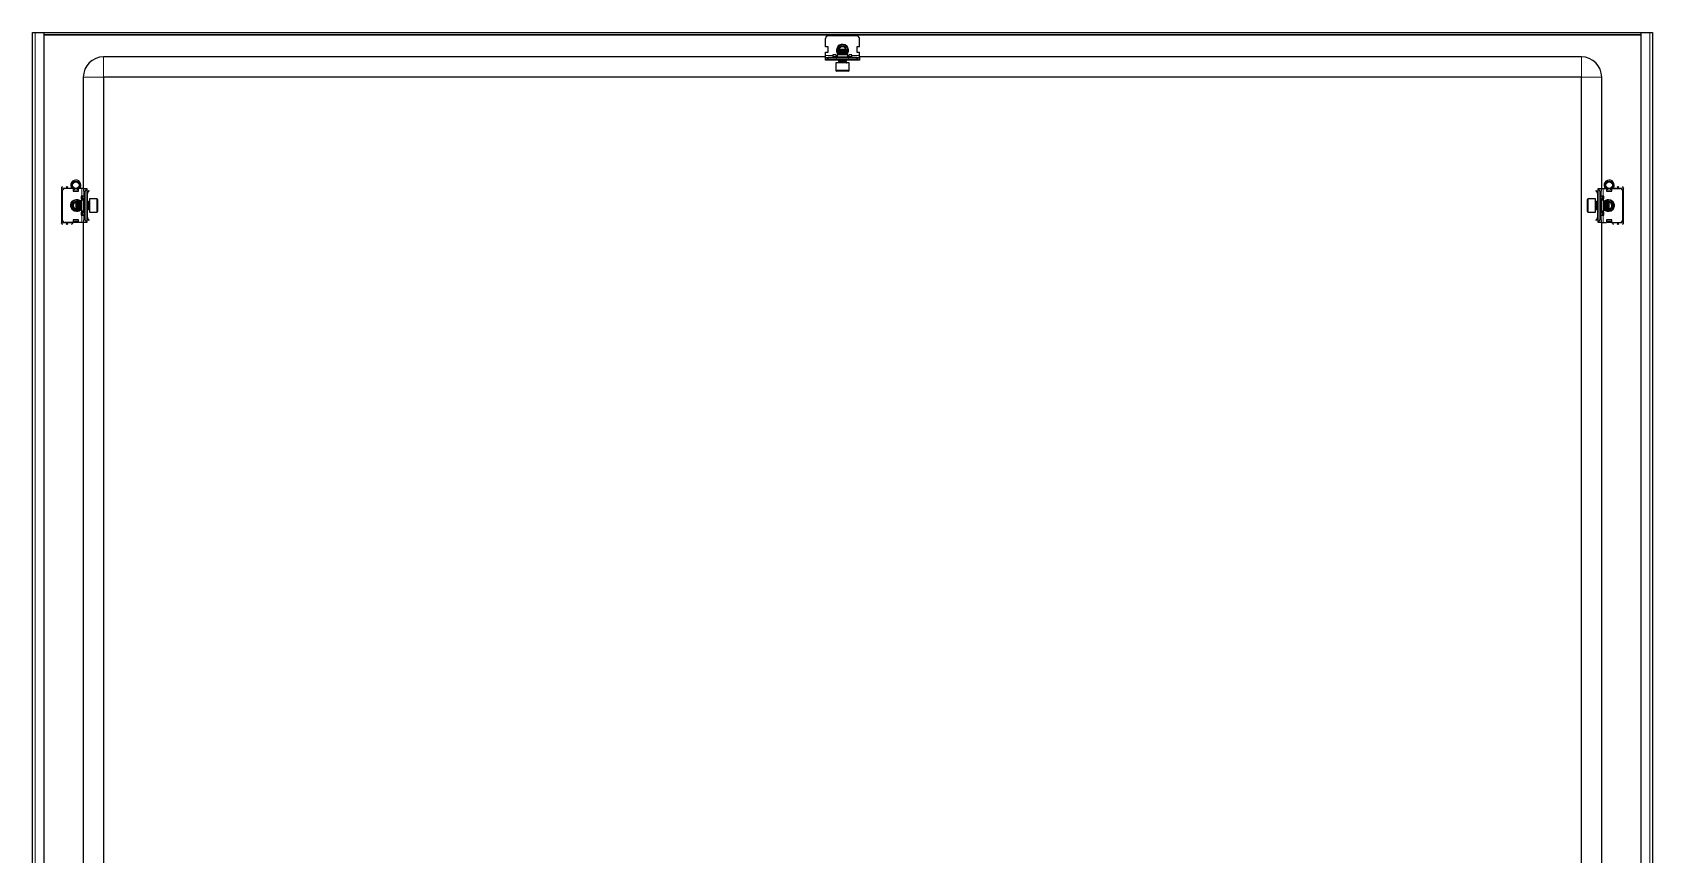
# Model space of a CAD drawing. Header units: millimetres. Extents: x -627 to 2358, y -815 to 591.
# Drawn here: x 1164 to 2358, y -209 to 396 of the extents above; entities that cross this region are included whole.
import ezdxf

# ---------------------------------------------------------------- set-up
doc = ezdxf.new("R2010")
doc.units = ezdxf.units.MM
doc.linetypes.add('SLD-Сплошная', pattern=[0])

msp = doc.modelspace()

# ---------------------------------------------------------------- linework, layer by layer
at = {"color": 7, "linetype": 'SLD-Сплошная', "lineweight": 25}
for p, q in [((1164.04, 396.25), (1166.14, 396.25)), ((1164.04, -558.75), (1164.04, 396.25)), ((1166.14, 396.25), (1172.54, 396.25)), ((1172.54, 396.25), (1172.54, -558.75)), ((1172.54, 396.25), (2349.54, 396.25)), ((1172.54, 394.75), (2349.54, 394.75)), ((2349.54, 396.25), (2355.94, 396.25)), ((2349.54, -558.75), (2349.54, 396.25)), ((2355.94, 396.25), (2358.04, 396.25)), ((2358.04, 396.25), (2358.04, -558.75)), ((1748.54, 385.75), (1748.54, 391.75)), ((1750.54, 385.75), (1748.54, 385.75)), ((1771.54, 393.75), (1750.54, 393.75)), ((1750.54, 381.75), (1750.54, 385.75)), ((1758.6, 383.75), (1758.04, 383.2)), ((1758.04, 383.2), (1758.04, 383.14)), ((1764.04, 383.2), (1758.04, 383.2)), ((1758.04, 383.14), (1758.6, 382.75)), ((1759.9, 383.14), (1758.04, 383.14)), ((1758.6, 382.75), (1758.04, 382.36)), ((1758.04, 382.36), (1758.04, 382.14)), ((1759.9, 382.36), (1758.04, 382.36)), ((1758.04, 382.14), (1758.6, 381.75)), ((1759.9, 382.14), (1758.04, 382.14)), ((1758.48, 384.27), (1758.29, 383.44)), ((1758.3, 382.96), (1758.37, 382.59)), ((1763.49, 383.75), (1758.6, 383.75)), ((1760.11, 382.75), (1758.6, 382.75)), ((1764.04, 383.14), (1759.9, 383.14)), ((1764.04, 382.36), (1759.9, 382.36)), ((1764.04, 382.14), (1759.9, 382.14)), ((1763.49, 382.75), (1760.11, 382.75)), ((1764.04, 383.2), (1763.49, 383.75)), ((1763.49, 382.75), (1764.04, 383.14)), ((1764.04, 382.36), (1763.49, 382.75)), ((1763.49, 381.75), (1764.04, 382.14)), ((1764.04, 383.14), (1764.04, 383.2)), ((1764.04, 382.14), (1764.04, 382.36)), ((1773.54, 385.75), (1771.54, 385.75)), ((1771.54, 385.75), (1771.54, 381.75)), ((1773.54, 385.75), (1773.54, 391.75)), ((1748.54, 378.25), (1216.54, 378.25)), ((1748.54, 379.25), (1748.54, 381.75)), ((1748.54, 381.75), (1750.54, 381.75)), ((1748.54, 377.75), (1748.54, 379.25)), ((1748.54, 375.75), (1748.54, 377.75)), ((1748.54, 377.75), (1750.54, 377.75)), ((1748.81, 375.75), (1748.54, 375.75)), ((1773.28, 375.75), (1748.81, 375.75)), ((1771.54, 377.75), (1750.54, 377.75)), ((1750.54, 376.75), (1771.54, 376.75)), ((1756.04, 379.75), (1754.04, 379.75)), ((1754.04, 379.75), (1754.04, 379.25)), ((1754.04, 379.25), (1754.04, 377.75)), ((1756.91, 378.25), (1754.04, 378.25)), ((1757.01, 378.07), (1756.04, 379.75)), ((1756.04, 373.75), (1756.04, 368.35)), ((1766.04, 373.75), (1756.04, 373.75)), ((1757.04, 379.75), (1757.04, 378.25)), ((1765.04, 379.75), (1757.04, 379.75)), ((1758.6, 381.75), (1758.04, 381.36)), ((1758.04, 381.36), (1758.04, 381.14)), ((1759.9, 381.36), (1758.04, 381.36)), ((1758.04, 381.14), (1758.6, 380.75)), ((1759.9, 381.14), (1758.04, 381.14)), ((1758.6, 380.75), (1758.04, 380.36)), ((1758.04, 380.36), (1758.04, 380.14)), ((1759.9, 380.36), (1758.04, 380.36)), ((1758.04, 380.14), (1758.6, 379.75)), ((1759.9, 380.14), (1758.04, 380.14)), ((1758.6, 375.75), (1758.04, 375.36)), ((1758.04, 375.36), (1758.04, 375.14)), ((1759.9, 375.36), (1758.04, 375.36)), ((1758.04, 375.14), (1758.6, 374.75)), ((1759.9, 375.14), (1758.04, 375.14)), ((1758.6, 374.75), (1758.04, 374.36)), ((1758.04, 374.36), (1758.04, 374)), ((1759.9, 374.36), (1758.04, 374.36)), ((1758.49, 381.67), (1758.35, 381.92)), ((1760.11, 381.75), (1758.6, 381.75)), ((1760.11, 380.75), (1758.6, 380.75)), ((1760.11, 374.75), (1758.6, 374.75)), ((1764.04, 381.36), (1759.9, 381.36)), ((1764.04, 381.14), (1759.9, 381.14)), ((1764.04, 380.36), (1759.9, 380.36)), ((1764.04, 380.14), (1759.9, 380.14)), ((1764.04, 375.36), (1759.9, 375.36)), ((1764.04, 375.14), (1759.9, 375.14)), ((1764.04, 374.36), (1759.9, 374.36)), ((1763.49, 381.75), (1760.11, 381.75)), ((1763.49, 380.75), (1760.11, 380.75)), ((1763.49, 374.75), (1760.11, 374.75)), ((1764.04, 381.36), (1763.49, 381.75)), ((1763.49, 380.75), (1764.04, 381.14)), ((1764.04, 380.36), (1763.49, 380.75)), ((1763.49, 379.75), (1764.04, 380.14)), ((1764.04, 375.36), (1763.49, 375.75)), ((1763.49, 374.75), (1764.04, 375.14)), ((1764.04, 374.36), (1763.49, 374.75)), ((1763.73, 381.92), (1763.6, 381.67)), ((1764.04, 381.14), (1764.04, 381.36)), ((1764.04, 380.14), (1764.04, 380.36)), ((1764.04, 375.14), (1764.04, 375.36)), ((1764.04, 374), (1764.04, 374.36)), ((1765.04, 378.25), (1765.04, 379.75)), ((1766.04, 379.75), (1765.08, 378.07)), ((1768.04, 378.25), (1765.18, 378.25)), ((1768.04, 379.75), (1766.04, 379.75)), ((1766.04, 368.35), (1766.04, 373.75)), ((1768.04, 379.25), (1768.04, 379.75)), ((1768.04, 377.75), (1768.04, 379.25)), ((1771.54, 381.75), (1773.54, 381.75)), ((1771.54, 377.75), (1773.54, 377.75)), ((1773.54, 375.75), (1773.28, 375.75)), ((1773.54, 379.25), (1773.54, 381.75)), ((1773.54, 377.75), (1773.54, 379.25)), ((2305.54, 378.25), (1773.54, 378.25)), ((1773.54, 377.75), (1773.54, 375.75)), ((1201.54, 363.25), (1201.54, 281.25)), ((1216.54, 363.25), (1216.54, -525.75)), ((2305.54, 363.25), (1216.54, 363.25)), ((1765.44, 367.75), (1756.64, 367.75)), ((2305.54, -525.75), (2305.54, 363.25)), ((2320.54, 281.25), (2320.54, 363.25)), ((1185.54, 281.5), (1185.54, 256)), ((1186.04, 279.25), (1186.04, 258.25)), ((1194.04, 281.25), (1188.04, 281.25)), ((1194.04, 281.25), (1194.04, 279.25)), ((1194.24, 280.46), (1194.04, 280.58)), ((1194.04, 279.25), (1198.04, 279.25)), ((1194.24, 279.25), (1194.24, 280.46)), ((1194.29, 280.87), (1194.63, 281.11)), ((1194.79, 280.87), (1194.29, 280.52)), ((1194.29, 280.52), (1194.29, 280.87)), ((1194.29, 279.6), (1194.29, 280.52)), ((1194.29, 279.25), (1194.29, 279.6)), ((1194.79, 281.02), (1194.79, 280.87)), ((1194.79, 280.87), (1195.2, 280.87)), ((1196.89, 280.87), (1197.29, 280.87)), ((1197.29, 280.87), (1197.29, 281.02)), ((1197.79, 280.52), (1197.29, 280.87)), ((1197.46, 281.11), (1197.79, 280.87)), ((1197.79, 280.87), (1197.79, 280.52)), ((1198.04, 280.58), (1197.79, 280.43)), ((1197.79, 280.52), (1197.79, 279.6)), ((1197.79, 279.6), (1197.79, 279.25)), ((1198.04, 279.25), (1198.04, 281.25)), ((1200.54, 281.25), (1198.04, 281.25)), ((1200.04, 275.75), (1200.04, 273.75)), ((1200.54, 275.75), (1200.04, 275.75)), ((1202.04, 281.25), (1200.54, 281.25)), ((1202.04, 275.75), (1200.54, 275.75)), ((1202.04, 281.25), (1204.04, 281.25)), ((1202.04, 279.25), (1202.04, 281.25)), ((1202.04, 279.25), (1202.04, 258.25)), ((1203.04, 258.25), (1203.04, 279.25)), ((1204.04, 281.25), (1204.04, 280.98)), ((1204.04, 280.98), (1204.04, 256.52)), ((1204.04, 280.16), (1204.25, 279.96)), ((1204.54, 277.5), (1204.04, 277.5)), ((1204.54, 279.25), (1204.54, 278.79)), ((1204.54, 274), (1204.54, 277.5)), ((1204.63, 278.91), (1205.61, 279.89)), ((1204.98, 278.56), (1204.63, 278.91)), ((1204.98, 278.56), (1205.96, 279.54)), ((1205.61, 279.89), (1205.96, 279.54)), ((2316.48, 279.89), (2316.13, 279.54)), ((2317.11, 278.56), (2316.13, 279.54)), ((2317.46, 278.91), (2316.48, 279.89)), ((2317.11, 278.56), (2317.46, 278.91)), ((2317.54, 279.25), (2317.54, 278.86)), ((2317.54, 277.5), (2318.04, 277.5)), ((2317.54, 277.5), (2317.54, 274)), ((2317.84, 279.96), (2318.04, 280.16)), ((2318.04, 281.25), (2320.04, 281.25)), ((2318.04, 280.98), (2318.04, 281.25)), ((2318.04, 256.52), (2318.04, 280.98)), ((2319.04, 279.25), (2319.04, 258.25)), ((2320.04, 281.25), (2320.04, 279.25)), ((2320.04, 281.25), (2321.54, 281.25)), ((2320.04, 258.25), (2320.04, 279.25)), ((2321.54, 275.75), (2320.04, 275.75)), ((2321.54, 281.25), (2324.04, 281.25)), ((2322.04, 275.75), (2321.54, 275.75)), ((2322.04, 273.75), (2322.04, 275.75)), ((2324.04, 281.25), (2324.04, 279.25)), ((2324.29, 280.43), (2324.04, 280.58)), ((2324.04, 279.25), (2328.04, 279.25)), ((2324.29, 280.87), (2324.63, 281.11)), ((2324.79, 280.87), (2324.29, 280.52)), ((2324.29, 280.52), (2324.29, 280.87)), ((2324.29, 279.6), (2324.29, 280.52)), ((2324.29, 279.25), (2324.29, 279.6)), ((2324.79, 281.02), (2324.79, 280.87)), ((2324.79, 280.87), (2325.2, 280.87)), ((2326.89, 280.87), (2327.29, 280.87)), ((2327.29, 280.87), (2327.29, 281.02)), ((2327.79, 280.52), (2327.29, 280.87)), ((2327.46, 281.11), (2327.79, 280.87)), ((2327.79, 280.87), (2327.79, 280.52)), ((2327.79, 280.52), (2327.79, 279.6)), ((2327.79, 279.6), (2327.79, 279.25)), ((2328.04, 280.58), (2327.84, 280.46)), ((2327.84, 280.46), (2327.84, 279.25)), ((2328.04, 279.25), (2328.04, 281.25)), ((2328.04, 281.25), (2334.04, 281.25)), ((2336.04, 258.25), (2336.04, 279.25)), ((2336.54, 256), (2336.54, 281.5)), ((1195.52, 266.19), (1196.35, 266)), ((1196.6, 271.75), (1196.04, 271.2)), ((1196.04, 271.2), (1196.04, 266.3)), ((1196.04, 266.3), (1196.6, 265.75)), ((1196.66, 271.75), (1196.6, 271.75)), ((1196.6, 271.75), (1196.6, 265.75)), ((1196.6, 265.75), (1196.66, 265.75)), ((1197.04, 271.2), (1196.66, 271.75)), ((1196.66, 271.75), (1196.66, 267.6)), ((1196.66, 267.6), (1196.66, 265.75)), ((1196.66, 265.75), (1197.04, 266.3)), ((1196.84, 266.01), (1197.21, 266.07)), ((1197.43, 271.75), (1197.04, 271.2)), ((1197.04, 271.2), (1197.04, 267.82)), ((1197.04, 267.82), (1197.04, 266.3)), ((1197.04, 266.3), (1197.43, 265.75)), ((1197.66, 271.75), (1197.43, 271.75)), ((1197.43, 271.75), (1197.43, 267.6)), ((1197.43, 267.6), (1197.43, 265.75)), ((1197.43, 265.75), (1197.66, 265.75)), ((1198.04, 271.2), (1197.66, 271.75)), ((1197.66, 271.75), (1197.66, 267.6)), ((1197.66, 267.6), (1197.66, 265.75)), ((1197.66, 265.75), (1198.04, 266.3)), ((1197.87, 271.44), (1198.12, 271.3)), ((1198.12, 266.2), (1197.87, 266.06)), ((1198.43, 271.75), (1198.04, 271.2)), ((1198.04, 271.2), (1198.04, 267.82)), ((1198.04, 267.82), (1198.04, 266.3)), ((1198.04, 266.3), (1198.43, 265.75)), ((1198.66, 271.75), (1198.43, 271.75)), ((1198.43, 271.75), (1198.43, 267.6)), ((1198.43, 267.6), (1198.43, 265.75)), ((1198.43, 265.75), (1198.66, 265.75)), ((1199.04, 271.2), (1198.66, 271.75)), ((1198.66, 271.75), (1198.66, 267.6)), ((1198.66, 267.6), (1198.66, 265.75)), ((1198.66, 265.75), (1199.04, 266.3)), ((1199.43, 271.75), (1199.04, 271.2)), ((1199.04, 271.2), (1199.04, 267.82)), ((1199.04, 267.82), (1199.04, 266.3)), ((1199.04, 266.3), (1199.43, 265.75)), ((1199.66, 271.75), (1199.43, 271.75)), ((1199.43, 271.75), (1199.43, 267.6)), ((1199.43, 267.6), (1199.43, 265.75)), ((1199.43, 265.75), (1199.66, 265.75)), ((1200.04, 271.2), (1199.66, 271.75)), ((1199.66, 271.75), (1199.66, 267.6)), ((1199.66, 267.6), (1199.66, 265.75)), ((1199.66, 265.75), (1200.04, 266.3)), ((1200.04, 274), (1201.04, 274)), ((1200.04, 273.75), (1201.72, 272.78)), ((1201.54, 272.75), (1200.04, 272.75)), ((1200.04, 272.75), (1200.04, 264.75)), ((1200.04, 264.75), (1201.54, 264.75)), ((1201.72, 264.72), (1200.04, 263.75)), ((1200.04, 263.75), (1200.04, 261.75)), ((1201.04, 263.5), (1200.04, 263.5)), ((1201.04, 274), (1201.54, 274)), ((1201.54, 263.5), (1201.04, 263.5)), ((1201.54, 274), (1201.54, 272.88)), ((1201.54, 264.62), (1201.54, 263.5)), ((1204.54, 274), (1204.04, 274)), ((1204.43, 271.75), (1204.04, 271.2)), ((1204.04, 266.3), (1204.43, 265.75)), ((1204.04, 263.5), (1204.54, 263.5)), ((1204.66, 271.75), (1204.43, 271.75)), ((1204.43, 271.75), (1204.43, 267.6)), ((1204.43, 267.6), (1204.43, 265.75)), ((1204.43, 265.75), (1204.66, 265.75)), ((1204.54, 271.75), (1204.54, 274)), ((1204.54, 263.5), (1204.54, 265.75)), ((1204.54, 260), (1204.54, 263.5)), ((1205.04, 271.2), (1204.66, 271.75)), ((1204.66, 271.75), (1204.66, 267.6)), ((1204.66, 267.6), (1204.66, 265.75)), ((1204.66, 265.75), (1205.04, 266.3)), ((1205.43, 271.75), (1205.04, 271.2)), ((1205.04, 271.2), (1205.04, 267.82)), ((1205.04, 267.82), (1205.04, 266.3)), ((1205.04, 266.3), (1205.43, 265.75)), ((1205.79, 271.75), (1205.43, 271.75)), ((1205.43, 271.75), (1205.43, 267.6)), ((1205.43, 267.6), (1205.43, 265.75)), ((1205.43, 265.75), (1205.79, 265.75)), ((1211.44, 273.75), (1206.04, 273.75)), ((1206.04, 273.75), (1206.04, 263.75)), ((1206.04, 263.75), (1211.44, 263.75)), ((1212.04, 273.15), (1212.04, 264.35)), ((2310.04, 272.82), (2310.04, 273.15)), ((2310.04, 264.35), (2310.04, 272.82)), ((2316.04, 273.75), (2310.64, 273.75)), ((2310.64, 263.75), (2316.04, 263.75)), ((2316.04, 273.37), (2316.04, 273.75)), ((2316.04, 263.75), (2316.04, 273.37)), ((2316.66, 271.75), (2316.29, 271.75)), ((2316.29, 265.75), (2316.66, 265.75)), ((2317.04, 271.2), (2316.66, 271.75)), ((2316.66, 267.6), (2316.66, 271.75)), ((2316.66, 265.75), (2316.66, 267.6)), ((2316.66, 265.75), (2317.04, 266.3)), ((2317.43, 271.75), (2317.04, 271.2)), ((2317.04, 267.82), (2317.04, 271.2)), ((2317.04, 266.3), (2317.04, 267.82)), ((2317.04, 266.3), (2317.43, 265.75)), ((2317.66, 271.75), (2317.43, 271.75)), ((2317.43, 267.6), (2317.43, 271.75)), ((2317.43, 265.75), (2317.43, 267.6)), ((2317.43, 265.75), (2317.66, 265.75)), ((2318.04, 274), (2317.54, 274)), ((2317.54, 274), (2317.54, 271.75)), ((2317.54, 265.75), (2317.54, 263.5)), ((2317.54, 263.5), (2317.54, 260)), ((2317.54, 263.5), (2318.04, 263.5)), ((2318.04, 271.2), (2317.66, 271.75)), ((2317.66, 267.6), (2317.66, 271.75)), ((2317.66, 265.75), (2317.66, 267.6)), ((2317.66, 265.75), (2318.04, 266.3)), ((2320.37, 272.78), (2322.04, 273.75)), ((2322.04, 263.75), (2320.37, 264.72)), ((2320.54, 272.88), (2320.54, 274)), ((2320.54, 274), (2321.04, 274)), ((2322.04, 272.75), (2320.54, 272.75)), ((2320.54, 264.75), (2322.04, 264.75)), ((2320.54, 263.5), (2320.54, 264.62)), ((2321.04, 263.5), (2320.54, 263.5)), ((2321.04, 274), (2322.04, 274)), ((2322.04, 263.5), (2321.04, 263.5)), ((2322.04, 264.75), (2322.04, 272.75)), ((2322.43, 271.75), (2322.04, 271.2)), ((2322.04, 266.3), (2322.43, 265.75)), ((2322.04, 261.75), (2322.04, 263.75)), ((2322.66, 271.75), (2322.43, 271.75)), ((2322.43, 267.6), (2322.43, 271.75)), ((2322.43, 265.75), (2322.43, 267.6)), ((2322.43, 265.75), (2322.66, 265.75)), ((2323.04, 271.2), (2322.66, 271.75)), ((2322.66, 267.6), (2322.66, 271.75)), ((2322.66, 265.75), (2322.66, 267.6)), ((2322.66, 265.75), (2323.04, 266.3)), ((2323.43, 271.75), (2323.04, 271.2)), ((2323.04, 267.82), (2323.04, 271.2)), ((2323.04, 266.3), (2323.04, 267.82)), ((2323.04, 266.3), (2323.43, 265.75)), ((2323.66, 271.75), (2323.43, 271.75)), ((2323.43, 267.6), (2323.43, 271.75)), ((2323.43, 265.75), (2323.43, 267.6)), ((2323.43, 265.75), (2323.66, 265.75)), ((2324.04, 271.2), (2323.66, 271.75)), ((2323.66, 267.6), (2323.66, 271.75)), ((2323.66, 265.75), (2323.66, 267.6)), ((2323.66, 265.75), (2324.04, 266.3)), ((2323.97, 271.3), (2324.22, 271.44)), ((2324.22, 266.06), (2323.97, 266.2)), ((2324.43, 271.75), (2324.04, 271.2)), ((2324.04, 267.82), (2324.04, 271.2)), ((2324.04, 266.3), (2324.04, 267.82)), ((2324.04, 266.3), (2324.43, 265.75)), ((2324.66, 271.75), (2324.43, 271.75)), ((2324.43, 267.6), (2324.43, 271.75)), ((2324.43, 265.75), (2324.43, 267.6)), ((2324.43, 265.75), (2324.66, 265.75)), ((2325.04, 271.2), (2324.66, 271.75)), ((2324.66, 267.6), (2324.66, 271.75)), ((2324.66, 265.75), (2324.66, 267.6)), ((2324.66, 265.75), (2325.04, 266.3)), ((2324.88, 266.07), (2325.25, 266.01)), ((2325.43, 271.75), (2325.04, 271.2)), ((2325.04, 267.82), (2325.04, 271.2)), ((2325.04, 266.3), (2325.04, 267.82)), ((2325.04, 266.3), (2325.43, 265.75)), ((2325.49, 271.75), (2325.43, 271.75)), ((2325.43, 267.6), (2325.43, 271.75)), ((2325.43, 265.75), (2325.43, 267.6)), ((2325.43, 265.75), (2325.49, 265.75)), ((2326.04, 271.2), (2325.49, 271.75)), ((2325.49, 271.52), (2325.49, 271.75)), ((2325.49, 265.75), (2325.49, 271.52)), ((2325.49, 265.75), (2326.04, 266.3)), ((2325.74, 266), (2326.57, 266.19)), ((2326.04, 271.01), (2326.04, 271.2)), ((2326.04, 266.3), (2326.04, 271.01)), ((1194.04, 256.25), (1188.04, 256.25)), ((1193.54, 256.25), (1193.54, 256)), ((1198.04, 258.25), (1194.04, 258.25)), ((1194.04, 258.25), (1194.04, 256.25)), ((1194.04, 256.37), (1194.24, 256.37)), ((1194.24, 256.37), (1194.24, 258.25)), ((1194.29, 257.9), (1194.29, 258.25)), ((1194.29, 256.98), (1194.29, 257.9)), ((1194.29, 256.98), (1194.79, 256.63)), ((1194.29, 256.63), (1194.29, 256.98)), ((1194.79, 256.28), (1194.29, 256.63)), ((1197.29, 256.63), (1194.79, 256.63)), ((1194.79, 256.63), (1194.79, 256.28)), ((1197.29, 256.28), (1194.79, 256.28)), ((1197.29, 256.63), (1197.79, 256.98)), ((1197.29, 256.28), (1197.29, 256.63)), ((1197.79, 256.63), (1197.29, 256.28)), ((1197.79, 258.25), (1197.79, 257.9)), ((1197.79, 257.9), (1197.79, 256.98)), ((1197.79, 256.98), (1197.79, 256.63)), ((1198.04, 256.25), (1198.04, 258.25)), ((1200.54, 256.25), (1198.04, 256.25)), ((1200.04, 261.75), (1200.54, 261.75)), ((1200.54, 261.75), (1202.04, 261.75)), ((1202.04, 256.25), (1200.54, 256.25)), ((1201.54, 256.25), (1201.54, -418.75)), ((1202.04, 256.25), (1202.04, 258.25)), ((1204.04, 256.25), (1202.04, 256.25)), ((1204.54, 260), (1204.04, 260)), ((1204.25, 257.54), (1204.04, 257.34)), ((1204.04, 256.52), (1204.04, 256.25)), ((1204.54, 258.25), (1204.54, 258.64)), ((1204.98, 258.94), (1204.63, 258.59)), ((1204.63, 258.59), (1205.61, 257.61)), ((1204.98, 258.94), (1205.96, 257.96)), ((1205.61, 257.61), (1205.96, 257.96)), ((2317.11, 258.94), (2316.13, 257.96)), ((2316.48, 257.61), (2316.13, 257.96)), ((2317.46, 258.59), (2316.48, 257.61)), ((2317.11, 258.94), (2317.46, 258.59)), ((2317.54, 260), (2318.04, 260)), ((2317.54, 258.25), (2317.54, 258.71)), ((2318.04, 257.34), (2317.84, 257.54)), ((2318.04, 256.25), (2318.04, 256.52)), ((2320.04, 256.25), (2318.04, 256.25)), ((2320.04, 261.75), (2321.54, 261.75)), ((2320.04, 258.25), (2320.04, 256.25)), ((2320.04, 256.25), (2321.54, 256.25)), ((2320.54, -418.75), (2320.54, 256.25)), ((2321.54, 261.75), (2322.04, 261.75)), ((2321.54, 256.25), (2324.04, 256.25)), ((2328.04, 258.25), (2324.04, 258.25)), ((2324.04, 258.25), (2324.04, 256.25)), ((2324.29, 257.9), (2324.29, 258.25)), ((2324.29, 256.98), (2324.29, 257.9)), ((2324.29, 256.98), (2324.79, 256.63)), ((2324.29, 256.63), (2324.29, 256.98)), ((2324.79, 256.28), (2324.29, 256.63)), ((2327.29, 256.63), (2324.79, 256.63)), ((2324.79, 256.63), (2324.79, 256.28)), ((2327.29, 256.28), (2324.79, 256.28)), ((2327.29, 256.63), (2327.79, 256.98)), ((2327.29, 256.28), (2327.29, 256.63)), ((2327.79, 256.63), (2327.29, 256.28)), ((2327.79, 258.25), (2327.79, 257.9)), ((2327.79, 257.9), (2327.79, 256.98)), ((2327.79, 256.98), (2327.79, 256.63)), ((2327.84, 258.25), (2327.84, 256.37)), ((2327.84, 256.37), (2328.04, 256.37)), ((2328.04, 256.25), (2328.04, 258.25)), ((2328.04, 256.25), (2334.04, 256.25)), ((2328.54, 256), (2328.54, 256.25))]:
    msp.add_line(p, q, dxfattribs=at)
at = {"color": 7, "linetype": 'SLD-Сплошная', "lineweight": 18}
for p, q in [((1166.14, 396.25), (1166.14, -558.75)), ((1172.54, 394.15), (2349.54, 394.15)), ((2355.94, 396.25), (2355.94, -558.75)), ((1216.54, 363.25), (1216.54, 378.25)), ((1754.04, 379.25), (1748.54, 379.25)), ((1750.54, 377.75), (1750.54, 376.75)), ((1757.04, 378.25), (1765.04, 378.25)), ((1758.04, 374), (1763.82, 374)), ((1763.82, 374), (1764.04, 374)), ((1773.54, 379.25), (1768.04, 379.25)), ((1771.54, 376.75), (1771.54, 377.75)), ((2305.54, 363.25), (2305.54, 378.25)), ((1216.54, 363.25), (1201.54, 363.25)), ((1756.04, 368.35), (1766.04, 368.35)), ((2305.54, 363.25), (2320.54, 363.25)), ((1185.54, 281.5), (1189.54, 281.5)), ((1189.54, 281.5), (1193.04, 281.5)), ((1197.79, 279.6), (1194.29, 279.6)), ((1200.54, 281.25), (1200.54, 275.75)), ((1201.04, 275.75), (1201.04, 274)), ((1203.04, 279.25), (1202.04, 279.25)), ((1204.04, 279.75), (1204.25, 279.96)), ((1204.04, 279.25), (1204.54, 279.25)), ((2318.04, 279.25), (2317.54, 279.25)), ((2318.04, 279.75), (2317.84, 279.96)), ((2320.04, 279.25), (2319.04, 279.25)), ((2321.04, 274), (2321.04, 275.75)), ((2321.54, 275.75), (2321.54, 281.25)), ((2327.79, 279.6), (2324.29, 279.6)), ((2329.04, 281.5), (2332.54, 281.5)), ((2336.54, 281.5), (2332.54, 281.5)), ((1201.04, 263.5), (1201.04, 261.75)), ((1201.54, 264.75), (1201.54, 272.75)), ((1205.79, 271.52), (1205.79, 271.75)), ((1205.79, 265.75), (1205.79, 271.52)), ((1211.44, 263.75), (1211.44, 273.75)), ((2310.64, 273.75), (2310.64, 273.37)), ((2310.64, 273.37), (2310.64, 263.75)), ((2316.29, 271.75), (2316.29, 265.75)), ((2320.54, 272.75), (2320.54, 264.75)), ((2321.04, 261.75), (2321.04, 263.5)), ((1185.54, 256), (1189.54, 256)), ((1193.54, 256), (1189.54, 256)), ((1194.29, 257.9), (1197.79, 257.9)), ((1200.54, 261.75), (1200.54, 256.25)), ((1202.04, 258.25), (1203.04, 258.25)), ((1204.04, 258.25), (1204.54, 258.25)), ((1204.04, 257.75), (1204.25, 257.54)), ((2318.04, 258.25), (2317.54, 258.25)), ((2318.04, 257.75), (2317.84, 257.54)), ((2319.04, 258.25), (2320.04, 258.25)), ((2321.54, 256.25), (2321.54, 261.75)), ((2324.29, 257.9), (2327.79, 257.9)), ((2332.54, 256), (2328.54, 256)), ((2336.54, 256), (2332.54, 256))]:
    msp.add_line(p, q, dxfattribs=at)
at = {"color": 7, "linetype": 'SLD-Сплошная', "lineweight": 25, "flags": 128}
for points in [[(1763.72, 382.59), (1763.75, 382.72), (1763.79, 382.96)], [(1197.21, 271.43), (1197.08, 271.46), (1196.84, 271.49)], [(2325.25, 271.49), (2325.01, 271.46), (2324.88, 271.43)]]:
    msp.add_lwpolyline(points, dxfattribs=at)
at = {"color": 7, "linetype": 'SLD-Сплошная', "lineweight": 25}
for centre, radius in [((1196.04, 283.75), 3), ((2326.04, 283.75), 3), ((1196.04, 283.75), 2.5), ((2326.04, 283.75), 2.5)]:
    msp.add_circle(centre, radius, dxfattribs=at)
for centre, radius, start, end in [((1750.54, 391.75), 2, 90, 180), ((1761.04, 383.25), 4, 315.71765, 180), ((1761.04, 383.25), 4, 180, 224.28235), ((1761.04, 383.25), 3, 344.33161, 195.66839), ((1761.04, 383.25), 2.76, 4.01261, 158.2426), ((1761.04, 383.25), 2.45, 11.79772, 168.20228), ((1771.54, 391.75), 2, 0, 90), ((1216.54, 363.25), 15, 90, 180), ((1750.54, 374.75), 2, 90, 150), ((1756.54, 378.25), 0.5, 270, 0), ((1757.79, 374), 0.25, 270, 0), ((1764.29, 374), 0.25, 180, 270), ((1765.54, 378.25), 0.5, 180, 270), ((1771.54, 374.75), 2, 30, 90), ((2305.54, 363.25), 15, 0, 90), ((1756.64, 368.35), 0.6, 180, 270), ((1765.44, 368.35), 0.6, 270, 0), ((1196.04, 283.75), 3.75, 0, 221.81031), ((2326.04, 283.75), 3.75, 0, 221.81031), ((1188.04, 279.25), 2, 90, 180), ((1196.04, 283.75), 3.75, 318.18969, 0), ((1205.04, 279.25), 2, 120, 180), ((1203.54, 279.25), 1, 0, 45), ((2318.54, 279.25), 1, 135, 180), ((2317.04, 279.25), 2, 0, 60), ((2326.04, 283.75), 3.75, 318.18969, 0), ((2334.04, 279.25), 2, 0, 90), ((1196.54, 268.75), 4, 45.71765, 270), ((1196.54, 268.75), 3, 74.33161, 285.66839), ((1196.54, 268.75), 2.76, 94.01261, 248.2426), ((1196.54, 268.75), 2.45, 101.79772, 258.20228), ((1196.54, 268.75), 4, 270, 314.28235), ((1201.54, 273.25), 0.5, 270, 0), ((1201.54, 264.25), 0.5, 0, 90), ((1205.79, 272), 0.25, 270, 0), ((1205.79, 265.5), 0.25, 0, 90), ((1211.44, 273.15), 0.6, 0, 90), ((1211.44, 264.35), 0.6, 270, 0), ((2310.64, 273.15), 0.6, 90, 180), ((2310.64, 264.35), 0.6, 180, 270), ((2316.29, 272), 0.25, 180, 270), ((2316.29, 265.5), 0.25, 90, 180), ((2320.54, 273.25), 0.5, 180, 270), ((2320.54, 264.25), 0.5, 90, 180), ((2325.54, 268.75), 4, 90, 134.28235), ((2325.54, 268.75), 4, 225.71765, 90), ((2325.54, 268.75), 3, 254.33161, 105.66839), ((2325.54, 268.75), 2.76, 291.7574, 85.98739), ((2325.54, 268.75), 2.45, 21.7574, 78.20228), ((2325.54, 268.75), 2.45, 281.79772, 21.7574), ((1188.04, 258.25), 2, 180, 270), ((1205.04, 258.25), 2, 180, 240), ((1203.54, 258.25), 1, 315, 0), ((2318.54, 258.25), 1, 180, 225), ((2317.04, 258.25), 2, 300, 0), ((2334.04, 258.25), 2, 270, 0)]:
    msp.add_arc(centre, radius, start, end, dxfattribs=at)
at = {"color": 7, "linetype": 'SLD-Сплошная', "lineweight": 18}
for centre, start, end in [((1761.04, 383.25), 308.94244, 180), ((1761.04, 383.25), 180, 231.05756), ((1196.54, 268.75), 38.94244, 270), ((1196.54, 268.75), 270, 321.05756), ((2325.54, 268.75), 218.94244, 90), ((2325.54, 268.75), 90, 141.05756)]:
    msp.add_arc(centre, 4.5, start, end, dxfattribs=at)
at = {"color": 7, "linetype": 'SLD-Сплошная', "lineweight": 25}
for points, knots in [([(1185.54, 281.5), (1185.64, 281.74), (1185.83, 282.23), (1186.02, 282.63), (1186.12, 282.82)], [0, 0, 0, 0, 0.5020654, 1, 1, 1, 1]), ([(1188.97, 282.81), (1189.05, 282.66), (1189.23, 282.31), (1189.42, 281.82), (1189.53, 281.54), (1189.54, 281.5)], [0, 0, 0, 0, 0.4154826, 0.9171518, 1, 1, 1, 1]), ([(1189.54, 281.5), (1189.64, 281.74), (1189.83, 282.23), (1190.02, 282.63), (1190.12, 282.82)], [0, 0, 0, 0, 0.5020654, 1, 1, 1, 1]), ([(1204.63, 278.91), (1204.48, 278.73), (1204.17, 278.35), (1204.05, 277.82), (1204.05, 277.54), (1204.04, 277.5)], [0, 0, 0, 0, 0.46186285, 0.92372566, 1, 1, 1, 1]), ([(1204.98, 278.56), (1204.86, 278.41), (1204.68, 278.18), (1204.56, 277.8), (1204.55, 277.6), (1204.54, 277.5)], [0, 0, 0, 0, 0.4850424, 0.7384039, 1, 1, 1, 1]), ([(2317.54, 277.5), (2317.52, 277.69), (2317.49, 277.98), (2317.31, 278.33), (2317.17, 278.48), (2317.11, 278.56)], [0, 0, 0, 0, 0.4850424, 0.7384039, 1, 1, 1, 1]), ([(2318.04, 277.5), (2318.02, 277.74), (2317.97, 278.22), (2317.68, 278.68), (2317.49, 278.89), (2317.46, 278.91)], [0, 0, 0, 0, 0.4618628, 0.9237257, 1, 1, 1, 1]), ([(2331.97, 282.81), (2332.05, 282.66), (2332.23, 282.31), (2332.42, 281.82), (2332.53, 281.54), (2332.54, 281.5)], [0, 0, 0, 0, 0.4154826, 0.9171518, 1, 1, 1, 1]), ([(2332.54, 281.5), (2332.64, 281.74), (2332.83, 282.23), (2333.02, 282.63), (2333.12, 282.82)], [0, 0, 0, 0, 0.50206541, 1, 1, 1, 1]), ([(2335.97, 282.81), (2336.05, 282.66), (2336.23, 282.31), (2336.42, 281.82), (2336.53, 281.54), (2336.54, 281.5)], [0, 0, 0, 0, 0.4154826, 0.9171518, 1, 1, 1, 1]), ([(1186.12, 254.69), (1186.04, 254.84), (1185.86, 255.19), (1185.67, 255.68), (1185.56, 255.96), (1185.54, 256)], [0, 0, 0, 0, 0.4154826, 0.9171518, 1, 1, 1, 1]), ([(1189.54, 256), (1189.45, 255.76), (1189.26, 255.27), (1189.07, 254.87), (1188.97, 254.68)], [0, 0, 0, 0, 0.5020654, 1, 1, 1, 1]), ([(1190.12, 254.69), (1190.04, 254.84), (1189.86, 255.19), (1189.67, 255.68), (1189.56, 255.96), (1189.54, 256)], [0, 0, 0, 0, 0.4154826, 0.9171518, 1, 1, 1, 1]), ([(1193.54, 256), (1193.45, 255.76), (1193.26, 255.27), (1193.07, 254.87), (1192.97, 254.68)], [0, 0, 0, 0, 0.5020654, 1, 1, 1, 1]), ([(1204.04, 260), (1204.07, 259.76), (1204.12, 259.28), (1204.41, 258.82), (1204.6, 258.61), (1204.63, 258.59)], [0, 0, 0, 0, 0.4618628, 0.9237257, 1, 1, 1, 1]), ([(1204.54, 260), (1204.57, 259.81), (1204.6, 259.52), (1204.78, 259.17), (1204.92, 259.02), (1204.98, 258.94)], [0, 0, 0, 0, 0.4850424, 0.7384039, 1, 1, 1, 1]), ([(2317.11, 258.94), (2317.23, 259.09), (2317.41, 259.32), (2317.53, 259.7), (2317.54, 259.9), (2317.54, 260)], [0, 0, 0, 0, 0.4850424, 0.7384039, 1, 1, 1, 1]), ([(2317.46, 258.59), (2317.61, 258.77), (2317.92, 259.15), (2318.04, 259.68), (2318.04, 259.96), (2318.04, 260)], [0, 0, 0, 0, 0.46186285, 0.92372566, 1, 1, 1, 1]), ([(2329.12, 254.69), (2329.04, 254.84), (2328.86, 255.19), (2328.67, 255.68), (2328.56, 255.96), (2328.54, 256)], [0, 0, 0, 0, 0.4154826, 0.9171518, 1, 1, 1, 1]), ([(2332.54, 256), (2332.45, 255.76), (2332.26, 255.27), (2332.07, 254.87), (2331.97, 254.68)], [0, 0, 0, 0, 0.5020654, 1, 1, 1, 1]), ([(2333.12, 254.69), (2333.04, 254.84), (2332.86, 255.19), (2332.67, 255.68), (2332.56, 255.96), (2332.54, 256)], [0, 0, 0, 0, 0.4154826, 0.91715183, 1, 1, 1, 1]), ([(2336.54, 256), (2336.45, 255.76), (2336.26, 255.27), (2336.07, 254.87), (2335.97, 254.68)], [0, 0, 0, 0, 0.5020654, 1, 1, 1, 1])]:
    msp.add_open_spline(points, degree=3, knots=knots, dxfattribs=at)

doc.saveas('drawing.dxf')
